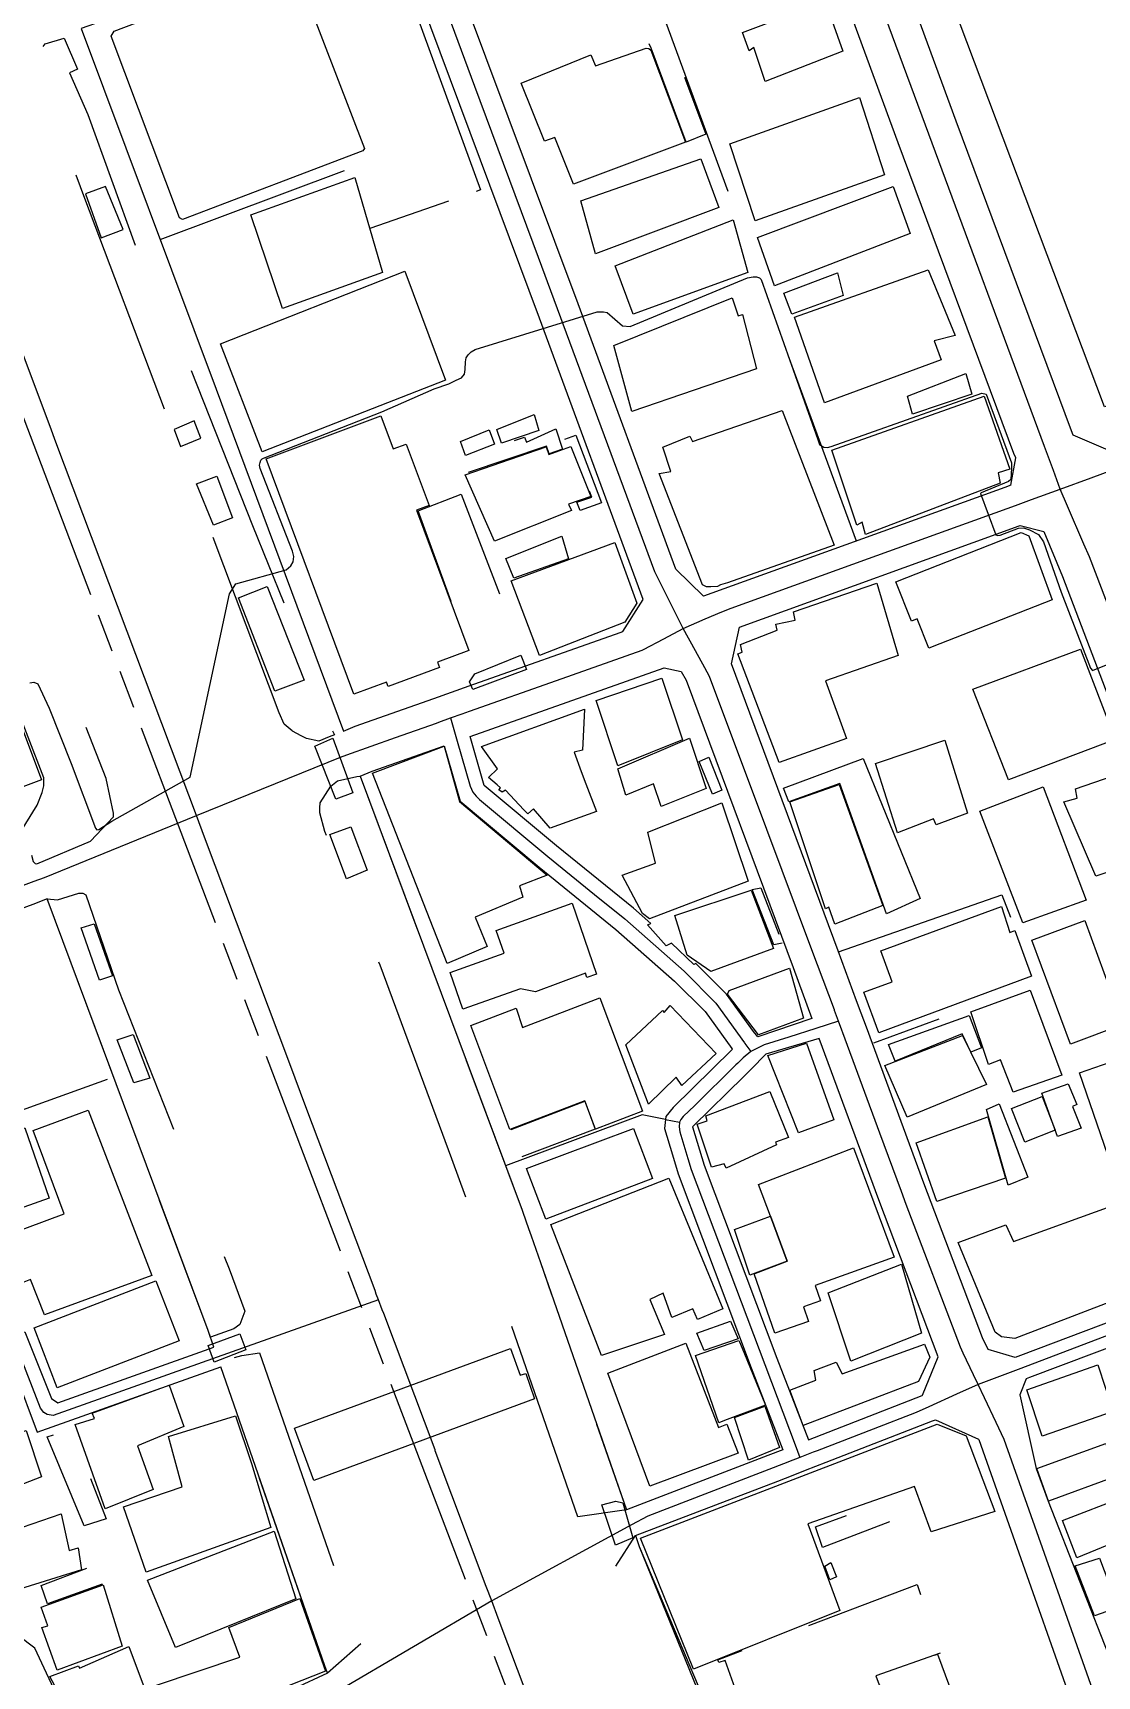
# Model space of a CAD drawing. Header units: millimetres. Extents: x 198785 to 203305, y 542885 to 545889.
# Drawn here: x 201927 to 202082.1, y 545447.5 to 545687 of the extents above; entities that cross this region are included whole.
import ezdxf

# ---------------------------------------------------------------- set-up
doc = ezdxf.new("R2010")
doc.units = ezdxf.units.MM
for name, pattern in [('FENCE_25K', [54.3, 28.7, -9.2, -16.4]), ('HIDDEN_BULD_25K', [28.8, 18.4, -10.4]), ('HIDDEN_IN_25K', [56.5, 36.5, -20]), ('HIDDEN_SIGUNGU_25K', [51.2, 30.4, -3.2, 5.6, -3.2, 5.6, -3.2]), ('HIDDEN_SORO_25K', [40.1, 25.4, -14.7])]:
    doc.linetypes.add(name, pattern=pattern)
for name, color, linetype in [('A0013114', 253, 'Continuous'), ('A0013117', 253, 'Continuous'), ('A0023119', 253, 'Continuous'), ('A0023214', 253, 'Continuous'), ('A0023217', 253, 'Continuous'), ('A0033324', 253, 'Continuous'), ('A0043325', 253, 'Continuous'), ('A0151224', 253, 'Continuous'), ('B0014111', 253, 'Continuous'), ('B0014112', 253, 'Continuous'), ('B0014113', 253, 'Continuous'), ('B0014114', 253, 'Continuous'), ('B0014116', 253, 'Continuous'), ('B0024120', 253, 'Continuous'), ('C0076117', 253, 'Continuous'), ('F0017111', 253, 'Continuous'), ('G0018113', 253, 'Continuous')]:
    doc.layers.add(name, color=color, linetype=linetype)

msp = doc.modelspace()

# ---------------------------------------------------------------- linework, layer by layer
at = {"layer": 'A0013114'}
for points in [[(202084, 545626.02), (202078.58, 545628.38), (202078.33, 545628.98), (202061.53, 545674.13), (202043.05, 545724.43), (202042.61, 545725.47), (202040.32, 545730.97), (202038.67, 545734.94), (202037.1, 545738.71), (202027.05, 545765.63), (202024.26, 545773.51), (202024.26, 545773.56), (202064.97, 545789.05), (202070.74, 545791.24), (202074.1, 545792.52), (202075.18, 545792.93), (202076.95, 545790.21), (202087.07, 545764.88), (202087.97, 545763.07)], [(202069.5, 545621.09), (202070.22, 545625.05), (202069.95, 545625.71), (202053.09, 545671.01), (202034.66, 545721.15), (202034.14, 545722.4)], [(201934.05, 545687.64), (201953.68, 545635.09), (201972.25, 545585.23)], [(201974.7, 545578.67), (201998.27, 545515.39), (201998.38, 545515.11), (201999.22, 545512.7), (201999.58, 545511.65), (202000.94, 545507.76), (202013.47, 545471.72)], [(201953.37, 545495.4), (201952.52, 545497.84), (201929.07, 545560.79)], [(201969.93, 545447.9), (201969.54, 545448.94), (201954.36, 545492.56)], [(202014.79, 545467.94), (202015.33, 545466.38), (202047.87, 545386.37), (202046.97, 545386.07), (202053.49, 545369.45), (202058.44, 545356.81), (202059.65, 545357.26), (202073.35, 545322.8)]]:
    msp.add_lwpolyline(points, dxfattribs=at)
at = {"layer": 'A0013117'}
for points in [[(202069.5, 545621.09), (202068.62, 545620.76), (202024.72, 545604.89), (202020.68, 545608.85), (202006.45, 545647.51), (201986.2, 545701.72), (201985.83, 545702.69), (201986.68, 545707.54), (201989.5, 545708.5), (202012.38, 545717.35), (202030.42, 545724.18), (202032.98, 545723.47), (202034.14, 545722.4)], [(201972.25, 545585.23), (201973.98, 545585.93), (201985.41, 545589.98), (201990.58, 545591.81), (202012.57, 545599.59), (202012.96, 545599.77), (202015.92, 545604.42), (202000.82, 545645.42), (201980.6, 545699.59), (201979.28, 545702.99), (201977.33, 545703.74), (201974.87, 545703.53), (201973.8, 545703.17), (201937.08, 545688.72), (201934.05, 545687.64)], [(202070.13, 545493.89), (202066.2, 545495.1), (202065.35, 545496.8), (202056.83, 545519.33), (202048.44, 545542.08), (202047.7, 545544.09), (202047.03, 545545.91), (202044.34, 545553.19), (202028.77, 545595.05), (202029.95, 545600.4), (202070.7, 545615.13), (202070.87, 545615.19), (202074.31, 545614.34), (202077, 545607.76), (202092.19, 545567.98), (202094.85, 545562.76), (202097.4, 545557.54), (202107.55, 545528.91), (202111.98, 545516.54), (202110.17, 545511.7), (202107.87, 545508.24), (202094.32, 545503.07), (202070.9, 545494.22), (202070.13, 545493.89)], [(202032.65, 545540.66), (202032.01, 545541.42), (202028.06, 545546.86), (202023.61, 545551.35), (202023.32, 545551.21), (202020.06, 545554.31), (202019.28, 545553.94), (202016.55, 545557.01), (202017.05, 545557.18), (202014.51, 545559.42), (202003.28, 545568.5), (201992.75, 545577.29), (201990.71, 545584.43), (202018.96, 545594.43), (202021.48, 545593.91), (202022.19, 545592.64), (202037.78, 545550.75), (202040.52, 545543.31), (202032.65, 545540.66)], [(201974.7, 545578.67), (201976.45, 545579.38), (201986.93, 545583.09), (201989.24, 545575.01), (202000.75, 545565.41), (202011.96, 545556.33), (202020.5, 545548.78), (202024.96, 545544.33), (202028.85, 545538.96), (202028.94, 545538.86), (202028.85, 545538.77), (202020.27, 545530.37), (202019.24, 545529.06), (202019.03, 545527.31), (202020.18, 545523.46), (202021.01, 545520.69), (202031.68, 545492.39), (202036.27, 545480.47), (202034.09, 545479.63), (202013.47, 545471.72)], [(201929.07, 545560.79), (201926.97, 545559.94), (201904.4, 545551.64), (201884.01, 545544.74), (201871.21, 545540.22), (201871.11, 545540.18), (201868.8, 545534.67), (201873.39, 545521.37), (201873.65, 545520.46), (201874.29, 545518.28), (201875.01, 545515.78), (201875.43, 545514.32), (201880.74, 545500.72), (201894.84, 545505.88), (201896.21, 545505.2), (201901.71, 545490.34), (201902.66, 545489.75), (201925.84, 545497.67), (201929.73, 545487.94), (201930.62, 545487.3), (201953.37, 545495.4)], [(202041.59, 545540.42), (202033.81, 545538.13), (202031.68, 545535.95), (202030.57, 545534.86), (202023.25, 545527.68), (202023.13, 545527.54), (202024.8, 545521.97), (202035.42, 545493.82), (202040, 545481.92), (202056.59, 545488.38), (202056.64, 545488.4), (202058.93, 545494), (202050.28, 545516.88), (202041.59, 545540.42)], [(201969.93, 545447.9), (201965.13, 545445.67), (201947.12, 545438.67), (201940.81, 545436.64), (201938.29, 545435.83), (201934.33, 545436.52), (201933.68, 545437.9), (201931.08, 545443.44), (201927.26, 545451.55), (201924.88, 545453.33), (201898.57, 545463.41), (201897.1, 545463.74), (201892.28, 545469.76), (201892.11, 545470.46), (201888.86, 545480.2), (201884.5, 545491.07), (201881.76, 545498.09), (201893.7, 545502.53), (201900.4, 545485.49), (201901.1, 545485.29), (201923.35, 545493.19), (201924.47, 545491.5), (201927.63, 545483.05), (201954.36, 545492.56)], [(202095.56, 545499.8), (202072.21, 545490.98), (202071.75, 545490.78), (202070.79, 545488.49), (202073.21, 545477.74), (202074.94, 545472.99), (202084.16, 545449.44)], [(202014.79, 545467.94), (202035.53, 545475.89), (202037.8, 545476.78), (202039.58, 545477.47), (202042.59, 545478.64), (202058.1, 545484.67), (202058.52, 545484.85), (202064.78, 545482), (202064.81, 545481.94), (202083.83, 545428.1), (202098.1, 545389.6), (202107.57, 545365.38), (202108.39, 545363.07), (202108.89, 545361.06), (202108.28, 545357.7), (202101.09, 545345.74), (202080.01, 545320.86), (202073.35, 545322.8)]]:
    msp.add_lwpolyline(points, dxfattribs=at)
at = {"layer": 'A0023119', "linetype": 'HIDDEN_SORO_25K', "flags": 128}
for points in [[(202019.18, 545528.6), (202015.78, 545529.28), (201995.86, 545521.86)], [(202019.18, 545528.6), (202021.24, 545528.24)]]:
    msp.add_lwpolyline(points, dxfattribs=at)
at = {"layer": 'A0023214'}
for points in [[(202076.7, 545620.5), (202075.7, 545623.2), (202074.4, 545626.71), (202057.05, 545673.57), (202039.91, 545719.85), (202038.27, 545723.9), (202038.19, 545724.09), (202036.16, 545729.07), (202034.58, 545733.21), (202034.41, 545733.65), (202027.33, 545752.17), (202027.19, 545752.53), (202019.8, 545771.84), (202019.79, 545771.86), (202014.11, 545785.41)], [(202012.79, 545408.06), (201994.81, 545455.9), (201993.86, 545458.42), (201993.06, 545460.55), (201985.63, 545480.32), (201985.59, 545480.44), (201978.11, 545500.32), (201977.91, 545500.86), (201977.36, 545502.34), (201977.04, 545503.17), (201976.86, 545503.66), (201966.79, 545530.45), (201964.44, 545536.72), (201952.01, 545569.78), (201950.83, 545572.91), (201949.71, 545575.91), (201930.36, 545627.37), (201929.51, 545629.64), (201911.15, 545678.48), (201910.2, 545681.01)]]:
    msp.add_lwpolyline(points, dxfattribs=at)
at = {"layer": 'A0023217'}
for points in [[(202021.75, 545600.19), (202020.35, 545602.99), (202018.46, 545606.78), (202017.63, 545608.45), (202000.65, 545654.26), (201991.41, 545679.19), (201982.65, 545702.84), (201981.56, 545705.8), (201980.74, 545708.03)], [(202076.7, 545620.5), (202081.21, 545622.15), (202084.62, 545623.4), (202103.52, 545630.36), (202119.75, 545636.33), (202122.31, 545637.4), (202123.11, 545637.73), (202124.29, 545638.22), (202126.54, 545639.17), (202153.74, 545650.68), (202164.2, 545655.1), (202173.7, 545659.12), (202180.87, 545662.56), (202180.91, 545662.58), (202184.56, 545665.06), (202187.19, 545666.83), (202188.1, 545667.77), (202194.56, 545674.43), (202200.67, 545681.71), (202200.69, 545681.74), (202202.09, 545683.41)], [(202021.75, 545600.19), (202024.94, 545601.59), (202027.39, 545602.6), (202028.73, 545603.15), (202048.77, 545610.4), (202070.18, 545618.14), (202072.53, 545618.99), (202076.7, 545620.5)], [(202098.2, 545564.26), (202096.68, 545569.01), (202095.64, 545572.26), (202087.46, 545593.62), (202080.95, 545610.62), (202080.14, 545612.49), (202077.75, 545618.04), (202076.7, 545620.5)], [(201987.87, 545587.14), (201989.55, 545587.73), (201990.64, 545588.12), (202003.3, 545592.6), (202015.77, 545597.01), (202015.95, 545597.11), (202018.95, 545598.7), (202021.75, 545600.19)], [(202044.4, 545542.92), (202043.82, 545544.49), (202043.78, 545544.61), (202040.51, 545553.34), (202033.94, 545570.9), (202025.61, 545593.18), (202024.91, 545594.45), (202023.55, 545596.92), (202021.75, 545600.19)], [(201862.93, 545540), (201866.54, 545541.53), (201868.7, 545542.45), (201872.98, 545544.28), (201898.43, 545552.8), (201902.4, 545554.13), (201927.2, 545563.35), (201928.71, 545563.91), (201950.83, 545572.91), (201971.8, 545581.45), (201972.75, 545581.78), (201979.81, 545584.28), (201985.83, 545586.41), (201986.17, 545586.53), (201987.87, 545587.14)], [(201987.87, 545587.14), (201988.83, 545583.76), (201990.7, 545577.19), (201991.11, 545576.32), (201991.58, 545575.72), (201992.06, 545575.26), (202002.02, 545566.96), (202008.85, 545561.43), (202013.23, 545557.88), (202021.89, 545550.23), (202026.51, 545545.59), (202030.69, 545539.78), (202030.74, 545539.71), (202031.6, 545538.53)], [(202044.4, 545542.92), (202041.06, 545541.86), (202037.15, 545540.63), (202033.56, 545539.5), (202033.25, 545539.35), (202031.6, 545538.53)], [(202064.73, 545489.97), (202064.04, 545491.41), (202062.55, 545494.55), (202062.14, 545495.4), (202054.26, 545516.22), (202053.55, 545518.1), (202050.42, 545526.6), (202045.01, 545541.25), (202044.87, 545541.63), (202044.4, 545542.92)], [(202031.6, 545538.53), (202030.48, 545537.59), (202030.3, 545537.41), (202029.71, 545536.83), (202029.44, 545536.56), (202023.43, 545530.67), (202021.76, 545529.03), (202021.42, 545528.59), (202021.24, 545528.24), (202021.15, 545527.52), (202021.27, 545526.79), (202022.43, 545522.92), (202022.91, 545521.33), (202030.19, 545502.02), (202038.05, 545481.16), (202038.74, 545479.33)], [(202116.89, 545510.22), (202115.53, 545509.64), (202110.14, 545507.37), (202106.89, 545506), (202070.94, 545492.33), (202068.22, 545491.3), (202064.73, 545489.97)], [(201977.36, 545502.34), (201953.86, 545493.98), (201929.96, 545485.47), (201929.1, 545485.58), (201928.57, 545485.9), (201928.13, 545486.54), (201924.87, 545494.91), (201924.03, 545495.24), (201915.5, 545492.21), (201902.68, 545487.66), (201902.14, 545487.65), (201901.47, 545487.82), (201900.98, 545488.27), (201899.63, 545490.72), (201894.39, 545504.06), (201881.33, 545499.21), (201879, 545498.34)], [(202064.73, 545489.97), (202061.59, 545488.55), (202057.53, 545486.72), (202055.71, 545485.89), (202049.42, 545483.46), (202041.27, 545480.31), (202040.71, 545480.09), (202038.74, 545479.33)], [(202114.95, 545356.06), (202112.69, 545361.87), (202111.29, 545365.47), (202100.91, 545392.09), (202088.78, 545424.83), (202087.57, 545428.1), (202068.51, 545481.96), (202067.34, 545484.44), (202065.64, 545488.04), (202064.73, 545489.97)], [(202038.74, 545479.33), (202037.11, 545478.7), (202037.02, 545478.66), (202025.56, 545474.24), (202016.59, 545470.78), (202014.24, 545469.5), (201993.86, 545458.42), (201971.02, 545445.05), (201966.02, 545443.33), (201955.52, 545439.52), (201943.22, 545435.05), (201942.54, 545434.91), (201940.55, 545433.89), (201940.12, 545433.8), (201938.15, 545433.4), (201935.99, 545433.4)]]:
    msp.add_lwpolyline(points, dxfattribs=at)
at = {"layer": 'A0033324', "linetype": 'HIDDEN_IN_25K', "flags": 128}
for points in [[(201970.19, 545584.4), (201968.68, 545583.76), (201966.86, 545584.13), (201966.1, 545584.54), (201964.84, 545585.22), (201964.76, 545585.28), (201963.6, 545586.22), (201962.88, 545587.9), (201947.28, 545629.23), (201934.56, 545662.87), (201927.67, 545681.68), (201927.49, 545682.64), (201927.58, 545683.33), (201927.74, 545684), (201928.77, 545685.42), (201931.56, 545686.24), (201933.5, 545681.74), (201932.33, 545681.19), (201934.99, 545675.1), (201942.12, 545655.42), (201946.26, 545646.92), (201947.14, 545645.12), (201959.01, 545615.18), (201967.58, 545593.97), (201967.83, 545591.85), (201970.76, 545585.06), (201970.93, 545584.68), (201970.19, 545584.4)], [(202013.47, 545471.72), (202006.42, 545470.7), (201991.79, 545512.74), (201988.02, 545522.87), (201977.58, 545551.11), (201969.54, 545570.6), (201968.82, 545573.32), (201968.8, 545574.04), (201968.86, 545574.77), (201970.4, 545577.22), (201971.36, 545577.98), (201974.19, 545578.62), (201974.7, 545578.67), (201998.27, 545515.39), (201998.38, 545515.11), (201999.22, 545512.7), (201999.58, 545511.65), (202000.94, 545507.76), (202013.47, 545471.72)], [(201934.7, 545561.38), (201939.47, 545547.5), (201955.58, 545506.83), (201957.86, 545500.69), (201957.16, 545498.71), (201956.26, 545498.1), (201952.86, 545496.88), (201952.52, 545497.84), (201929.07, 545560.79), (201930.6, 545560.65), (201933.7, 545561.61), (201934.27, 545561.58), (201934.7, 545561.38)], [(201974.77, 545452.16), (201969.93, 545447.9), (201969.54, 545448.94), (201954.36, 545492.56), (201954.23, 545492.94), (201956.03, 545493.83), (201957.42, 545494.2), (201960.01, 545494.57), (201974.77, 545452.16)], [(202080.01, 545320.86), (202075.98, 545318.07), (202070, 545318.17), (202066.81, 545320.28), (202050.61, 545362.34), (202040.83, 545388.15), (202040.77, 545388.32), (202010.14, 545460.68), (202014.79, 545467.94), (202015.33, 545466.38), (202047.27, 545390.93), (202055.15, 545370.12), (202057.15, 545364.84), (202058.92, 545360.25), (202073.35, 545322.8), (202080.01, 545320.86)]]:
    msp.add_lwpolyline(points, dxfattribs=at)
at = {"layer": 'A0043325'}
for points in [[(201998.92, 545594.22), (201991.08, 545591.31), (201990.61, 545592.41), (201991.4, 545593.58), (201998.08, 545596.3), (201998.92, 545594.22)], [(201973.64, 545576.24), (201971.16, 545575.31), (201968.09, 545583.03), (201970.7, 545584.21), (201973.64, 545576.24)], [(201958.02, 545495.05), (201953.43, 545493.22), (201952.54, 545495.66), (201957.13, 545497.35), (201958.02, 545495.05)], [(201996.61, 545495.22), (201998.01, 545491.33), (201998.82, 545491.58), (202000.07, 545487.9), (201967.93, 545475.96), (201965.11, 545483.59), (201996.61, 545495.22)], [(202014.44, 545467.63), (202011.9, 545466.54), (202009.89, 545472.44), (202011.93, 545472.96), (202012.94, 545472.75), (202014.44, 545467.63)]]:
    msp.add_lwpolyline(points, dxfattribs=at)
at = {"layer": 'A0151224'}
for points in [[(201966.53, 545592.64), (201962.24, 545591.06), (201956.95, 545604.68), (201961.12, 545606.31), (201966.53, 545592.64)], [(201928.27, 545578.14), (201923.99, 545576.52), (201918.71, 545590.29), (201923.05, 545592), (201928.27, 545578.14)], [(201938.62, 545549.55), (201936.71, 545548.92), (201934.03, 545556.54), (201935.93, 545557.13), (201938.62, 545549.55)]]:
    msp.add_lwpolyline(points, dxfattribs=at)
at = {"layer": 'B0014111'}
for points in [[(202081.66, 545711.6), (202092.48, 545681.87), (202093.62, 545682.22), (202097.05, 545673.12), (202096.24, 545672.81), (202108.04, 545642.02), (202083.14, 545632.48), (202056.81, 545702.37), (202081.66, 545711.6)], [(201975.08, 545669.82), (201948.79, 545659.8), (201948.34, 545660.05), (201938.4, 545686.54), (201938.85, 545687.26), (201964.09, 545696.91), (201965.13, 545696.68), (201975.34, 545670.15), (201975.08, 545669.82)], [(202042.44, 545691.57), (202045.04, 545684.35), (202033.72, 545679.94), (202032.06, 545684.87), (202031.36, 545684.4), (202030.41, 545687.09), (202042.44, 545691.57)], [(202017.05, 545684.5), (202022.09, 545671.06), (202005.75, 545664.94), (202003.06, 545671.78), (202001.54, 545671.22), (201998.15, 545679.69), (202008.32, 545683.8), (202008.99, 545682.2), (202016.37, 545684.81), (202016.75, 545684.75), (202017.05, 545684.5)], [(202026.97, 545661.57), (202009, 545654.82), (202006.84, 545662.51), (202024.34, 545668.66), (202026.97, 545661.57)], [(201977.95, 545652.08), (201963.39, 545646.86), (201958.74, 545660.47), (201973.89, 545665.93), (201977.95, 545652.08)], [(202054.81, 545657.76), (202035.07, 545650.14), (202032.56, 545657.17), (202052.37, 545664.64), (202054.81, 545657.76)], [(202031.19, 545652.07), (202014.46, 545646), (202011.82, 545653.04), (202029.05, 545659.78), (202031.19, 545652.07)], [(202059.36, 545639.35), (202042.35, 545633.06), (202037.98, 545645.58), (202057.44, 545652.49), (202061.36, 545642.89), (202058.34, 545642.13), (202059.36, 545639.35)], [(201987.13, 545636.37), (201960.39, 545625.92), (201954.35, 545641.67), (201981.19, 545652.27), (201987.13, 545636.37)], [(202045.06, 545648.74), (202037.59, 545646.03), (202036.42, 545649.08), (202044.24, 545652.03), (202045.06, 545648.74)], [(202028.89, 545648.39), (202029.76, 545645.76), (202030.39, 545645.96), (202032.43, 545638.05), (202014.29, 545631.84), (202011.63, 545641.45), (202028.89, 545648.39)], [(202063.8, 545634.35), (202055.17, 545631.43), (202054.42, 545634.08), (202062.95, 545637.35), (202063.8, 545634.35)], [(202067.96, 545621.35), (202048.32, 545613.9), (202047.84, 545615.67), (202047.05, 545615.27), (202043.41, 545626.18), (202065.61, 545634.05), (202069.37, 545623.42), (202067.67, 545622.88), (202067.96, 545621.35)], [(201977.7, 545631.19), (201979.49, 545626.38), (201981.38, 545627.08), (201984.72, 545618.11), (201982.88, 545617.42), (201990.5, 545596.96), (201985.94, 545595.26), (201986.23, 545594.5), (201978.75, 545591.71), (201978.51, 545592.37), (201973.75, 545590.6), (201960.97, 545624.92), (201977.7, 545631.19)], [(202036.16, 545631.97), (202043.73, 545612.34), (202028.19, 545606.85), (202027.19, 545606.55), (202026.76, 545606.3), (202025.78, 545606.26), (202025.13, 545606.26), (202024.58, 545606.57), (202018.25, 545622.76), (202019.96, 545623.07), (202018.78, 545626.6), (202022.72, 545628.21), (202023.09, 545627.46), (202036.16, 545631.97)], [(202005.39, 545626.71), (202008.29, 545619.42), (202005.04, 545618.33), (202005.47, 545617.38), (201994.26, 545612.9), (201989.98, 545622.57), (202001.77, 545626.67), (202002.18, 545625.53), (202005.39, 545626.71)], [(202075.52, 545604.36), (202066.98, 545601.01), (202059.16, 545597.94), (202057.55, 545597.3), (202055.87, 545601.58), (202055, 545601.25), (202052.75, 545606.99), (202071, 545614.16), (202072.11, 545613.68), (202075.52, 545604.36)], [(202005.06, 545610.36), (201997.08, 545607.54), (201995.89, 545610.37), (202004.06, 545613.64), (202005.06, 545610.36)], [(202013.25, 545601.13), (202000.83, 545596.27), (201996.68, 545607.12), (202011.79, 545612.72), (202015.02, 545603.9), (202013.25, 545601.13)], [(202045.56, 545584.17), (202035.76, 545580.66), (202029.72, 545596.5), (202030.36, 545596.74), (202030.1, 545597.84), (202035.44, 545599.96), (202035.25, 545600.82), (202038.08, 545601.42), (202037.81, 545602.62), (202049.99, 545606.8), (202053.09, 545596.24), (202042.51, 545592.56), (202045.56, 545584.17)], [(202084.72, 545584.02), (202069.16, 545578.11), (202063.98, 545591.32), (202079.64, 545597.17), (202084.72, 545584.02)], [(202021.66, 545583.95), (202012.23, 545580.18), (202009.09, 545589.67), (202018.63, 545592.93), (202021.66, 545583.95)], [(202007.59, 545577.52), (202009.1, 545573.49), (202002.37, 545571.07), (201999.93, 545573.88), (201999.1, 545573.15), (201998.52, 545573.77), (201995.87, 545576.64), (201995.38, 545576.31), (201994.91, 545576.69), (201995.13, 545576.98), (201994.63, 545577.4), (201993.37, 545578.45), (201994.7, 545579.72), (201992.38, 545582.98), (202007.36, 545588.44), (202007.08, 545582.46), (202005.85, 545582.16), (202006.9, 545579.35), (202007.59, 545577.52)], [(201993.21, 545553.82), (201987.37, 545551.35), (201976.46, 545579.12), (201986.91, 545583.03), (201989.15, 545574.97), (202001.93, 545564.21), (201997.88, 545562.68), (201998.39, 545561.02), (201991.43, 545558.11), (201993.21, 545553.82)], [(202022.65, 545584.19), (202025.12, 545576.87), (202018.55, 545574.23), (202017.42, 545577.53), (202013.42, 545575.88), (202012.21, 545579.71), (202022.65, 545584.19)], [(202048, 545581.24), (202056.26, 545560.82), (202051.4, 545558.6), (202044.58, 545577.59), (202037.13, 545574.94), (202036.38, 545576.91), (202048, 545581.24)], [(202091.38, 545567.27), (202081.89, 545564.1), (202077.24, 545574.9), (202079.18, 545575.43), (202078.92, 545576.8), (202087.09, 545579.61), (202091.38, 545567.27)], [(202050.86, 545559.81), (202043.86, 545557.06), (202042.99, 545559.58), (202042.48, 545559.31), (202037.31, 545574.91), (202044.46, 545577.44), (202050.86, 545559.81)], [(202031.2, 545563.34), (202016.85, 545557.85), (202015.81, 545558.62), (202012.85, 545564.23), (202017.71, 545565.97), (202016.62, 545570.5), (202027.39, 545574.77), (202031.2, 545563.34)], [(202034.92, 545553.54), (202025.8, 545550.19), (202022.31, 545552.58), (202020.52, 545558.33), (202031.64, 545562.02), (202034.92, 545553.54)], [(202005.58, 545560.13), (202009.14, 545549.8), (202007.71, 545549.33), (202007.51, 545549.95), (202000.25, 545547.24), (201998.06, 545547.68), (201989.64, 545544.69), (201987.8, 545550.04), (201995.65, 545552.85), (201994.51, 545556.18), (202005.58, 545560.13)], [(202068.14, 545559.64), (202069.35, 545555.89), (202070.06, 545556.15), (202072.53, 545549.5), (202050.25, 545541.24), (202048.08, 545547.16), (202052.22, 545548.68), (202050.57, 545553.18), (202068.14, 545559.64)], [(202039.28, 545543.4), (202032.74, 545540.95), (202028.22, 545546.88), (202028.43, 545547.42), (202037.26, 545550.67), (202039.28, 545543.4)], [(202009.59, 545546.33), (202015.82, 545529.84), (202008.96, 545527.21), (202007.43, 545531.32), (201996.51, 545527.17), (201990.8, 545542.3), (201997.4, 545544.85), (201998.34, 545542.04), (202009.59, 545546.33)], [(202019.88, 545545.21), (202026.55, 545538.25), (202021.56, 545533.55), (202020.75, 545534.79), (202016.7, 545530.84), (202013.42, 545539.5), (202018.72, 545544.51), (202018.98, 545544.21), (202019.88, 545545.21)], [(202063.43, 545543.77), (202065.24, 545539.05), (202063.65, 545538.41), (202062.4, 545541.09), (202052.62, 545537.11), (202051.68, 545539.54), (202063.43, 545543.77)], [(202065.95, 545533.71), (202054.38, 545528.94), (202051.13, 545536.5), (202062.46, 545540.84), (202065.95, 545533.71)], [(202043.69, 545528.58), (202038.56, 545526.66), (202034.07, 545537.95), (202039.72, 545539.74), (202043.69, 545528.58)], [(202035.34, 545524.92), (202028.03, 545521.51), (202027.71, 545522.16), (202025.89, 545521.68), (202023.81, 545527.95), (202025.25, 545528.4), (202025.03, 545529.16), (202034.37, 545532.69), (202037.1, 545526), (202035.2, 545525.32), (202035.34, 545524.92)], [(202079.76, 545527.34), (202076.31, 545526.15), (202074.02, 545532.43), (202077.85, 545533.83), (202079.09, 545530.78), (202078.48, 545530.49), (202079.76, 545527.34)], [(202071.99, 545520.19), (202069.09, 545519.04), (202065.96, 545530.07), (202067.79, 545530.87), (202071.99, 545520.19)], [(202075.95, 545527.03), (202071.55, 545525.28), (202069.6, 545530.21), (202074.04, 545531.98), (202075.95, 545527.03)], [(201922.97, 545527.84), (201923.63, 545526.21), (201925.82, 545527.38), (201929.35, 545517.16), (201920.42, 545513.97), (201916.63, 545525.67), (201922.97, 545527.84)], [(201944.35, 545505.87), (201928.67, 545500.11), (201926.65, 545505.26), (201923.01, 545503.81), (201920.42, 545510.71), (201931.56, 545514.87), (201927.02, 545527), (201935.04, 545529.99), (201944.35, 545505.87)], [(202068.7, 545520.05), (202058.7, 545516.64), (202055.69, 545525.22), (202066.12, 545529), (202068.7, 545520.05)], [(202017.29, 545520.02), (202001.72, 545514.09), (201998.9, 545521.45), (202014.49, 545527.3), (202017.29, 545520.02)], [(202036.91, 545507.94), (202034.46, 545514.51), (202032.74, 545519.12), (202046.56, 545524.46), (202052.49, 545508.53), (202040.97, 545504.42), (202041.77, 545502.19), (202039.27, 545501.3), (202040.03, 545499.17), (202035.09, 545497.47), (202032.1, 545506.1), (202036.91, 545507.94)], [(202019.65, 545520.08), (202027.51, 545500.99), (202023.85, 545499.43), (202023.18, 545501.02), (202020.08, 545499.72), (202018.83, 545503.27), (202016.87, 545502.35), (202019.02, 545497.25), (202009.83, 545494.19), (202002.48, 545513.31), (202019.65, 545520.08)], [(202084.13, 545515.98), (202088.69, 545503.82), (202070.06, 545496.66), (202068.15, 545496.92), (202067.23, 545497.63), (202061.83, 545510.69), (202068.75, 545513.27), (202069.89, 545510.82), (202084.13, 545515.98)], [(202036.91, 545507.94), (202031.46, 545505.91), (202029.21, 545512.55), (202034.46, 545514.51), (202036.91, 545507.94)], [(202056.49, 545497.48), (202046.19, 545493.4), (202042.88, 545503.32), (202053.57, 545507.52), (202056.49, 545497.48)], [(201948.3, 545496.32), (201930.55, 545489.49), (201927.18, 545498.24), (201944.93, 545505.07), (201948.3, 545496.32)], [(202022.15, 545495.98), (202026.92, 545483.7), (202028.1, 545484.21), (202029.76, 545479.98), (202016.9, 545475.18), (202010.76, 545491.63), (202022.15, 545495.98)], [(202027.79, 545484.73), (202026.94, 545484.41), (202023.53, 545494.19), (202029.87, 545496.41), (202029.95, 545496.21), (202030.6, 545494.67), (202033.75, 545486.97), (202033.34, 545486.82), (202027.79, 545484.73)], [(202037.31, 545489.14), (202041.07, 545490.63), (202040.84, 545492), (202044.05, 545493.23), (202044.91, 545491.55), (202056.93, 545495.85), (202057.7, 545493.96), (202056.05, 545490.39), (202039.22, 545484), (202037.31, 545489.14)], [(202084.4, 545486.02), (202074.05, 545482.44), (202071.83, 545489.21), (202082.15, 545492.82), (202084.4, 545486.02)], [(201944.54, 545474.65), (201937.54, 545471.86), (201933.15, 545484.16), (201935.97, 545485), (201935.64, 545485.82), (201946.85, 545489.86), (201948.98, 545483.87), (201942.22, 545481.05), (201944.54, 545474.65)], [(201919.95, 545488.16), (201921.26, 545481.7), (201926, 545483.27), (201928.25, 545476.51), (201910.64, 545469.68), (201905.27, 545483.02), (201919.95, 545488.16)], [(201961.67, 545469.14), (201943.49, 545462.6), (201940.2, 545472.16), (201948.77, 545475.05), (201946.78, 545482.42), (201956.5, 545485.4), (201958.85, 545478.46), (201961.67, 545469.14)], [(202035.8, 545480.77), (202031.28, 545478.96), (202029.23, 545485.16), (202033.64, 545486.83), (202035.8, 545480.77)], [(202062.98, 545482.48), (202067.14, 545471.44), (202057.9, 545468.5), (202055.48, 545475.1), (202039.94, 545469.68), (202044.56, 545457.03), (202023.26, 545448.49), (202015.52, 545467.56), (202058.78, 545484.18), (202062.98, 545482.48)], [(202085.06, 545476.65), (202075, 545472.98), (202073.27, 545477.72), (202083.33, 545481.39), (202085.06, 545476.65)], [(202097.33, 545472.17), (202079.09, 545464.69), (202077.04, 545470.16), (202095.21, 545477.17), (202097.33, 545472.17)], [(201965.32, 545458.75), (201947.77, 545451.63), (201943.72, 545461.46), (201962.14, 545468.62), (201965.32, 545458.75)], [(202085.13, 545457.49), (202081.67, 545456.26), (202078.88, 545463.54), (202082.4, 545464.66), (202085.13, 545457.49)], [(201940, 545451.85), (201930.53, 545448.33), (201928.32, 545454.54), (201929.18, 545454.79), (201928.18, 545457.53), (201937.22, 545460.79), (201940, 545451.85)], [(201969.64, 545448.18), (201947.1, 545439.3), (201944.88, 545446.08), (201957.14, 545450.21), (201955.53, 545454.57), (201965.87, 545458.78), (201969.64, 545448.18)], [(201940.99, 545451.78), (201945.87, 545438.68), (201939.19, 545436.47), (201934.39, 545438.29), (201929.45, 545447.42), (201933.65, 545448.97), (201933.8, 545448.64), (201940.99, 545451.78)]]:
    msp.add_lwpolyline(points, dxfattribs=at)
at = {"layer": 'B0014112'}
for points in [[(202063.16, 545573.27), (202058.62, 545571.56), (202058.23, 545572.46), (202052.97, 545570.39), (202049.79, 545580.53), (202059.86, 545583.93), (202063.16, 545573.27)], [(202085.82, 545542.44), (202078.2, 545539.59), (202072.55, 545554.76), (202080.27, 545557.62), (202085.82, 545542.44)], [(202072.33, 545547.44), (202076.92, 545535.08), (202069.82, 545532.59), (202067.97, 545537.29), (202066.24, 545536.62), (202063.67, 545544.3), (202072.33, 545547.44)], [(202092.53, 545525.49), (202087.8, 545523.61), (202087.42, 545524.7), (202083.65, 545523.42), (202079.49, 545535.42), (202088.44, 545538.51), (202092.53, 545525.49)]]:
    msp.add_lwpolyline(points, dxfattribs=at)
at = {"layer": 'B0014113'}
for points in [[(202051.11, 545666.32), (202032.25, 545659.62), (202028.55, 545670.84), (202047.45, 545677.61), (202051.11, 545666.32)], [(202080.47, 545560.58), (202071.22, 545557.3), (202064.99, 545573.57), (202074.2, 545577.11), (202080.47, 545560.58)], [(201931.13, 545471.1), (201932.29, 545465.8), (201933.59, 545466.17), (201934.08, 545462.94), (201925.07, 545460.13), (201923.63, 545464.91), (201922.66, 545468.21), (201931.13, 545471.1)]]:
    msp.add_lwpolyline(points, dxfattribs=at)
at = {"layer": 'B0014114', "linetype": 'HIDDEN_BULD_25K', "flags": 128}
for points in [[(202059.22, 545450.8), (202049.81, 545447.5), (202051.92, 545441.91), (202050.88, 545441.4), (202053.92, 545432.53), (202036.5, 545425.62), (202027.87, 545449.75), (202026.95, 545449.44), (202026.82, 545449.85), (202044.04, 545456.36), (202047.89, 545457.82), (202055.83, 545460.82), (202059.22, 545450.8)], [(202061.68, 545442.96), (202051.64, 545439.43), (202050.89, 545441.4), (202051.93, 545441.9), (202049.92, 545447.47), (202058.79, 545450.65), (202061.68, 545442.96)]]:
    msp.add_lwpolyline(points, dxfattribs=at)
at = {"layer": 'B0014116', "linetype": 'HIDDEN_BULD_25K', "flags": 128}
for points in [[(202025.03, 545672.23), (202022.17, 545671.07), (202017.07, 545684.77), (202016.64, 545685.75), (202019.56, 545686.97), (202025.03, 545672.23)], [(202000.7, 545629.05), (201995.28, 545627.2), (201994.6, 545629.21), (202000.04, 545631.39), (202000.7, 545629.05)], [(201994.25, 545627.04), (201990.04, 545625.42), (201989.31, 545627.44), (201993.49, 545629.15), (201994.25, 545627.04)], [(202003.22, 545629.27), (202004.18, 545626.32), (202002.24, 545625.63), (202001.83, 545626.77), (201990.34, 545622.92), (201989.52, 545624.97), (201998.62, 545628.06), (201998.93, 545627.36), (202003.22, 545629.27)], [(202006.11, 545628.37), (202009.85, 545618.5), (202006.73, 545617.37), (202006.27, 545618.6), (202008.44, 545619.33), (202005.47, 545626.82), (202004.21, 545626.38), (202003.84, 545627.57), (202006.11, 545628.37)], [(202027.37, 545576.62), (202026.03, 545576.04), (202024.09, 545580.79), (202025.51, 545581.42), (202027.37, 545576.62)], [(202036.17, 545554.33), (202034.97, 545554.05), (202031.82, 545562.12), (202033.08, 545562.38), (202036.17, 545554.33)], [(202029.76, 545496.65), (202024.81, 545494.93), (202023.72, 545497.46), (202028.64, 545499.23), (202029.76, 545496.65)], [(201937.69, 545470.37), (201934.47, 545469.35), (201929.09, 545482.36), (201932.53, 545483.45), (201937.69, 545470.37)], [(202051.81, 545469.94), (202042.06, 545466.22), (202041.04, 545469.22), (202050.75, 545472.85), (202051.81, 545469.94)], [(201937.1, 545460.85), (201929.14, 545457.98), (201928.22, 545460.66), (201936.17, 545463.7), (201937.1, 545460.85)], [(202044.07, 545461.95), (202043.11, 545461.5), (202042.37, 545463.5), (202043.29, 545464.03), (202044.07, 545461.95)]]:
    msp.add_lwpolyline(points, dxfattribs=at)
at = {"layer": 'B0024120', "linetype": 'FENCE_25K', "flags": 128}
for points in [[(202047, 545612.94), (202013.13, 545705.18)], [(201983.02, 545689.25), (201992.23, 545664.13), (201991.58, 545663.9)], [(201926.81, 545567.14), (201927.03, 545566.21), (201927.34, 545565.93), (201927.59, 545565.88), (201935.41, 545569.17), (201938.76, 545572.73), (201938.76, 545573.26), (201937.68, 545578.31), (201932.02, 545592.65), (201927.04, 545605.55), (201923.54, 545614.22), (201923.39, 545614.6), (201919.01, 545626.64), (201905.57, 545661.45), (201903.41, 545664.97), (201900.03, 545669.17), (201898.74, 545669.81), (201897.96, 545670.01), (201896.33, 545670.24), (201893.85, 545670.19), (201891.46, 545669.85), (201889.21, 545669.26)], [(201945.53, 545656.91), (201976.65, 545668.51)], [(201987.54, 545662.5), (201976.07, 545658.51)], [(202044.38, 545553.07), (202068.17, 545561.38), (202073.26, 545548.44), (202049.5, 545539.76)], [(201920.24, 545528.11), (201937.86, 545534.51)]]:
    msp.add_lwpolyline(points, dxfattribs=at)
at = {"layer": 'C0076117'}
for points in [[(201937.58, 545664.63), (201934.66, 545663.56), (201936.95, 545657.16), (201940.15, 545658.34), (201937.58, 545664.63)], [(201950.48, 545630.44), (201947.6, 545629.21), (201948.53, 545626.71), (201951.48, 545627.91), (201950.48, 545630.44)], [(201953.32, 545615.23), (201950.84, 545621.27), (201953.78, 545622.4), (201956.08, 545616.31), (201953.32, 545615.23)], [(201987.95, 545604.14), (201983.16, 545617.36), (201989.42, 545619.77), (201995.01, 545605.22)], [(201972.71, 545563.69), (201970.26, 545570.15), (201973.34, 545571.25), (201975.69, 545564.96), (201972.71, 545563.69)], [(201941.7, 545533.97), (201939.29, 545540.22), (201941.6, 545541), (201944.06, 545534.64), (201941.7, 545533.97)], [(201996.7, 545527.17), (202007.43, 545531.3), (202008.93, 545527.22), (201998.22, 545523.16)]]:
    msp.add_lwpolyline(points, dxfattribs=at)
at = {"layer": 'F0017111', "elevation": 20}
for points in [[(201926.56, 545592.26), (201927.13, 545592.34), (201927.7, 545592.1), (201929.35, 545588.59), (201932.59, 545580.53), (201936.1, 545571.1), (201936.31, 545570.85), (201936.6, 545570.88), (201938.49, 545572.12), (201949.92, 545578.53), (201955.67, 545605.24), (201956.56, 545606.68), (201963.92, 545608.74), (201964.58, 545609.31), (201964.93, 545609.9), (201965, 545610.67), (201964.82, 545611.47), (201960.13, 545623.51), (201960.04, 545624.01), (201960.11, 545624.4), (201960.23, 545624.72), (201960.43, 545624.91), (201960.58, 545625), (201977.85, 545631.78), (201985.46, 545635.12), (201987.6, 545635.86), (201988.67, 545636.38), (201989.45, 545636.74), (201989.9, 545637.26), (201989.99, 545637.95), (201990.01, 545639.06), (201990.15, 545639.62), (201990.41, 545640.07), (201990.85, 545640.52), (201991.45, 545640.87), (202009.21, 545646.36), (202010.13, 545646.36), (202010.67, 545646.27), (202012.9, 545644.33), (202014.04, 545644.21), (202031.11, 545651.29), (202031.96, 545651.45), (202032.44, 545651.47), (202032.87, 545651.31), (202033.12, 545651.07), (202041.35, 545627.73), (202041.63, 545627.03), (202042.24, 545626.61), (202042.76, 545626.57), (202043.3, 545626.7), (202065.27, 545634.47), (202065.91, 545634.34), (202069.59, 545624.32), (202069.61, 545623.58), (202069.49, 545621.93), (202069.16, 545621.64), (202065.16, 545619.95), (202065.07, 545619.87), (202067.3, 545613.84), (202067.58, 545613.73), (202067.94, 545613.78), (202070.61, 545614.83), (202071.36, 545614.85), (202072.22, 545614.57), (202073.54, 545613.91), (202074.24, 545612.84), (202076.84, 545605.46), (202081.1, 545594.42), (202081.39, 545594.05), (202091.17, 545598.01)], [(201924.93, 545570.11), (201927.62, 545574.44), (201928.33, 545576.26), (201928.58, 545577.24), (201928.57, 545578.41), (201923.76, 545590.89)]]:
    msp.add_lwpolyline(points, dxfattribs=at)
at = {"layer": 'G0018113', "linetype": 'HIDDEN_SIGUNGU_25K', "flags": 128}
msp.add_lwpolyline([(202354.17, 544504.48), (202354.17, 544504.48), (202210.54, 544881.61), (202164.93, 545001.37), (201885.51, 545736.47), (201828.81, 545885.31)], dxfattribs=at)

doc.saveas('drawing.dxf')
